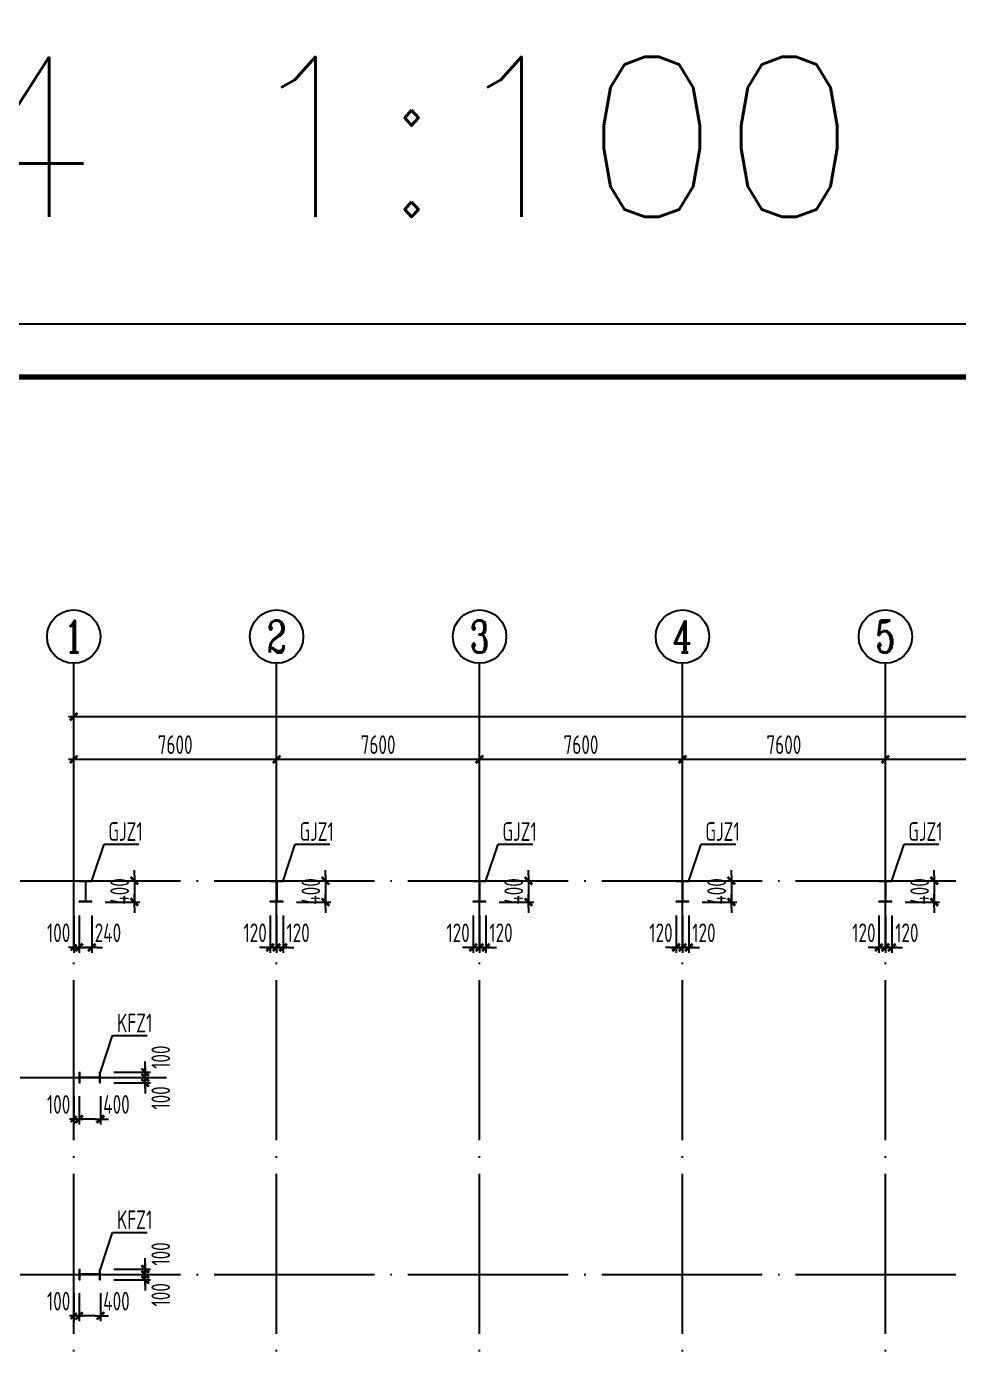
# Model space of a CAD drawing. Extents: x -3102990 to -851544, y -5293060 to -2540151.
# Drawn here: x -2221225 to -2203769, y -2650069 to -2625331 of the extents above; entities that cross this region are included whole.
import ezdxf
from ezdxf.enums import TextEntityAlignment as Align

# ---------------------------------------------------------------- set-up
doc = ezdxf.new("R2010")
doc.units = 0
doc.header["$LTSCALE"] = 1000
doc.header["$PDMODE"] = 1
doc.linetypes.add('DOTE', pattern=[2.42, 2, -0.2, 0.02, -0.2])
doc.layers.get('0').update_dxf_attribs({"linetype": 'CONTINUOUS'})
doc.layers.get('Defpoints').update_dxf_attribs({"linetype": 'CONTINUOUS'})
for name, color, linetype in [('AXIS', 253, 'DOTE'), ('COLU', 7, 'CONTINUOUS'), ('DIM', 3, 'CONTINUOUS'), ('NUM', 7, 'CONTINUOUS'), ('PUB_TITLE', 4, 'CONTINUOUS'), ('TEXT', 7, 'CONTINUOUS')]:
    doc.layers.add(name, color=color, linetype=linetype)
doc.layers.add('yichutu', color=7, linetype='CONTINUOUS', true_color=0xffffff, plot=False)
doc.styles.add('HZTXT', font='txt.shx', dxfattribs={"width": 0.7, "height": 300, "bigfont": 'hztxt.shx'})
doc.styles.add('TSSD_Axis', font='Complex.shx', dxfattribs={"width": 0.7, "bigfont": 'hztxt.shx'})
doc.styles.add('TSSD_Dimension', font='tssdeng.shx', dxfattribs={"width": 0.7, "bigfont": 'Hztxt.shx'})
doc.styles.add('TSSD_Rein', font='Tssdeng.shx', dxfattribs={"width": 0.75, "bigfont": 'hztxt.shx'})
doc.dimstyles.new('TSSD_100_100', dxfattribs={"dimtxt": 350, "dimasz": 100, "dimexe": 100, "dimexo": 250, "dimgap": 100, "dimtad": 1, "dimdec": 0, "dimzin": 0, "dimdsep": 46, "dimtxsty": 'TSSD_Dimension', "dimblk": '_tsdbk', "dimcen": 0, "dimdle": 100, "dimclrt": 7, "dimadec": 0, "dimazin": 0, "dimtfac": 1, "dimtdec": 0, "dimtix": 1, "dimtmove": 2, "dimatfit": 3, "dimldrblk": '_tsdbk', "dimfxl": 250, "dimtolj": 1, "dimtzin": 0, "dimarcsym": 0})
doc.dimstyles.new('TSSD_100_100$0', dxfattribs={"dimtxt": 350, "dimasz": 80, "dimexe": 100, "dimexo": 250, "dimgap": 100, "dimtad": 1, "dimdec": 0, "dimzin": 0, "dimdsep": 46, "dimtxsty": 'TSSD_Dimension', "dimblk": 'ARCHTICK', "dimcen": 0, "dimdle": 100, "dimclrd": 3, "dimclre": 3, "dimclrt": 7, "dimadec": 0, "dimazin": 0, "dimtfac": 1, "dimtdec": 0, "dimtix": 1, "dimtmove": 2, "dimatfit": 3, "dimldrblk": 'ARCHTICK', "dimfxl": 100, "dimtolj": 1, "dimtzin": 0, "dimarcsym": 0})
doc.dimstyles.new('TSSD_200_100', dxfattribs={"dimtxt": 350, "dimasz": 100, "dimexe": 100, "dimexo": 250, "dimgap": 100, "dimtad": 1, "dimdec": 0, "dimlfac": 2, "dimzin": 0, "dimdsep": 46, "dimtxsty": 'TSSD_Dimension', "dimblk": 'ARCHTICK', "dimcen": 0, "dimdle": 100, "dimclrt": 7, "dimadec": 0, "dimazin": 0, "dimtfac": 1, "dimtdec": 0, "dimtix": 1, "dimtmove": 2, "dimatfit": 3, "dimfxl": 1, "dimtolj": 1, "dimtzin": 0, "dimarcsym": 0})

# ---------------------------------------------------------------- blocks, each defined once
blk = doc.blocks.new('ts_axno')
at = {"color": 0, "linetype": 'ByBlock', "lineweight": -2}
blk.add_circle((0, 0), 0.5, dxfattribs=at)
at = {"color": 0, "linetype": 'ByBlock', "lineweight": -2, "style": 'TSSD_Axis', "width": 0.7}
blk.add_attdef('A', text='', height=0.6, dxfattribs=at).set_placement((0, 0), align=Align.MIDDLE_CENTER)
blk = doc.blocks.new('_ArchTick')
at = {"color": 0, "const_width": 0.5}
blk.add_lwpolyline([(-0.71, -0.71), (0.71, 0.71)], dxfattribs=at)
blk = doc.blocks.new('*D74')
at = {"layer": 'Defpoints', "color": 0, "ltscale": 1.5}
for p in [(-2205140, -2639065), (-2205140, -2640340), (-2201340, -2640340)]:
    blk.add_point(p, dxfattribs=at)
at = {"layer": 'DIM', "color": 0, "lineweight": -2, "ltscale": 1.5}
for p, q in [((-2205140, -2640090), (-2205140, -2638965)), ((-2201340, -2640090), (-2201340, -2638965)), ((-2201240, -2639065), (-2205240, -2639065))]:
    blk.add_line(p, q, dxfattribs=at)
at = {"layer": 'DIM', "color": 0, "lineweight": -2, "ltscale": 1.5, "xscale": 100, "yscale": 100, "zscale": 100, "rotation": 180}
blk.add_blockref('_ArchTick', (-2205140, -2639065), dxfattribs=at)
at = {"layer": 'DIM', "color": 0, "lineweight": -2, "ltscale": 1.5, "xscale": 100, "yscale": 100, "zscale": 100}
blk.add_blockref('_ArchTick', (-2201340, -2639065), dxfattribs=at)
at = {"layer": 'DIM', "color": 7, "ltscale": 1.5, "insert": (-2203240, -2638790), "char_height": 350, "attachment_point": 5, "style": 'TSSD_Dimension'}
blk.add_mtext('\\A1;7600', dxfattribs=at)
blk = doc.blocks.new('*D75')
at = {"layer": 'Defpoints', "color": 0, "ltscale": 1.5}
for p in [(-2208940, -2639065), (-2208940, -2640340), (-2205140, -2640340)]:
    blk.add_point(p, dxfattribs=at)
at = {"layer": 'DIM', "color": 0, "lineweight": -2, "ltscale": 1.5}
for p, q in [((-2208940, -2640090), (-2208940, -2638965)), ((-2205140, -2640090), (-2205140, -2638965)), ((-2205040, -2639065), (-2209040, -2639065))]:
    blk.add_line(p, q, dxfattribs=at)
at = {"layer": 'DIM', "color": 0, "lineweight": -2, "ltscale": 1.5, "xscale": 100, "yscale": 100, "zscale": 100, "rotation": 180}
blk.add_blockref('_ArchTick', (-2208940, -2639065), dxfattribs=at)
at = {"layer": 'DIM', "color": 0, "lineweight": -2, "ltscale": 1.5, "xscale": 100, "yscale": 100, "zscale": 100}
blk.add_blockref('_ArchTick', (-2205140, -2639065), dxfattribs=at)
at = {"layer": 'DIM', "color": 7, "ltscale": 1.5, "insert": (-2207040, -2638790), "char_height": 350, "attachment_point": 5, "style": 'TSSD_Dimension'}
blk.add_mtext('\\A1;7600', dxfattribs=at)
blk = doc.blocks.new('*D76')
at = {"layer": 'Defpoints', "color": 0, "ltscale": 1.5}
for p in [(-2212740, -2639065), (-2212740, -2640340), (-2208940, -2640340)]:
    blk.add_point(p, dxfattribs=at)
at = {"layer": 'DIM', "color": 0, "lineweight": -2, "ltscale": 1.5}
for p, q in [((-2212740, -2640090), (-2212740, -2638965)), ((-2208940, -2640090), (-2208940, -2638965)), ((-2208840, -2639065), (-2212840, -2639065))]:
    blk.add_line(p, q, dxfattribs=at)
at = {"layer": 'DIM', "color": 0, "lineweight": -2, "ltscale": 1.5, "xscale": 100, "yscale": 100, "zscale": 100, "rotation": 180}
blk.add_blockref('_ArchTick', (-2212740, -2639065), dxfattribs=at)
at = {"layer": 'DIM', "color": 0, "lineweight": -2, "ltscale": 1.5, "xscale": 100, "yscale": 100, "zscale": 100}
blk.add_blockref('_ArchTick', (-2208940, -2639065), dxfattribs=at)
at = {"layer": 'DIM', "color": 7, "ltscale": 1.5, "insert": (-2210840, -2638790), "char_height": 350, "attachment_point": 5, "style": 'TSSD_Dimension'}
blk.add_mtext('\\A1;7600', dxfattribs=at)
blk = doc.blocks.new('*D77')
at = {"layer": 'Defpoints', "color": 0, "ltscale": 1.5}
for p in [(-2216540, -2639065), (-2216540, -2640340), (-2212740, -2640340)]:
    blk.add_point(p, dxfattribs=at)
at = {"layer": 'DIM', "color": 0, "lineweight": -2, "ltscale": 1.5}
for p, q in [((-2216540, -2640090), (-2216540, -2638965)), ((-2212740, -2640090), (-2212740, -2638965)), ((-2212640, -2639065), (-2216640, -2639065))]:
    blk.add_line(p, q, dxfattribs=at)
at = {"layer": 'DIM', "color": 0, "lineweight": -2, "ltscale": 1.5, "xscale": 100, "yscale": 100, "zscale": 100, "rotation": 180}
blk.add_blockref('_ArchTick', (-2216540, -2639065), dxfattribs=at)
at = {"layer": 'DIM', "color": 0, "lineweight": -2, "ltscale": 1.5, "xscale": 100, "yscale": 100, "zscale": 100}
blk.add_blockref('_ArchTick', (-2212740, -2639065), dxfattribs=at)
at = {"layer": 'DIM', "color": 7, "ltscale": 1.5, "insert": (-2214640, -2638790), "char_height": 350, "attachment_point": 5, "style": 'TSSD_Dimension'}
blk.add_mtext('\\A1;7600', dxfattribs=at)
blk = doc.blocks.new('*D78')
at = {"layer": 'Defpoints', "color": 0, "ltscale": 1.5}
for p in [(-2220340, -2639065), (-2220340, -2640340), (-2216540, -2640340)]:
    blk.add_point(p, dxfattribs=at)
at = {"layer": 'DIM', "color": 0, "lineweight": -2, "ltscale": 1.5}
for p, q in [((-2220340, -2640090), (-2220340, -2638965)), ((-2216540, -2640090), (-2216540, -2638965)), ((-2216440, -2639065), (-2220440, -2639065))]:
    blk.add_line(p, q, dxfattribs=at)
at = {"layer": 'DIM', "color": 0, "lineweight": -2, "ltscale": 1.5, "xscale": 100, "yscale": 100, "zscale": 100, "rotation": 180}
blk.add_blockref('_ArchTick', (-2220340, -2639065), dxfattribs=at)
at = {"layer": 'DIM', "color": 0, "lineweight": -2, "ltscale": 1.5, "xscale": 100, "yscale": 100, "zscale": 100}
blk.add_blockref('_ArchTick', (-2216540, -2639065), dxfattribs=at)
at = {"layer": 'DIM', "color": 7, "ltscale": 1.5, "insert": (-2218440, -2638790), "char_height": 350, "attachment_point": 5, "style": 'TSSD_Dimension'}
blk.add_mtext('\\A1;7600', dxfattribs=at)
blk = doc.blocks.new('*D79')
at = {"layer": 'Defpoints', "color": 0, "ltscale": 1.5}
for p in [(-2144340, -2638265), (-2220340, -2640340), (-2144340, -2640340)]:
    blk.add_point(p, dxfattribs=at)
at = {"layer": 'DIM', "color": 0, "lineweight": -2, "ltscale": 1.5}
for p, q in [((-2220440, -2638265), (-2144240, -2638265)), ((-2220340, -2640090), (-2220340, -2638165)), ((-2144340, -2640090), (-2144340, -2638165))]:
    blk.add_line(p, q, dxfattribs=at)
at = {"layer": 'DIM', "color": 0, "lineweight": -2, "ltscale": 1.5, "xscale": 100, "yscale": 100, "zscale": 100, "rotation": 180}
blk.add_blockref('_ArchTick', (-2220340, -2638265), dxfattribs=at)
at = {"layer": 'DIM', "color": 0, "lineweight": -2, "ltscale": 1.5, "xscale": 100, "yscale": 100, "zscale": 100}
blk.add_blockref('_ArchTick', (-2144340, -2638265), dxfattribs=at)
at = {"layer": 'DIM', "color": 7, "ltscale": 1.5, "insert": (-2182340, -2637990), "char_height": 350, "attachment_point": 5, "style": 'TSSD_Dimension'}
blk.add_mtext('\\A1;152000', dxfattribs=at)
blk = doc.blocks.new('_tsdbk')
blk.add_line((-1, 0), (1.5, 0))
blk.add_lwpolyline([(-0.7, -0.7, 0.5, 0.5, 0), (0.7, 0.7, 0.5, 0.5, 0)], format="xyseb")
blk = doc.blocks.new('*D654')
at = {"layer": 'Defpoints', "color": 0}
for p in [(-2220240, -2641740), (-2220000, -2641740), (-2220000, -2642590)]:
    blk.add_point(p, dxfattribs=at)
at = {"layer": 'DIM', "color": 0, "lineweight": -2}
for p, q in [((-2220240, -2641990), (-2220240, -2642690)), ((-2220000, -2641990), (-2220000, -2642690)), ((-2220340, -2642590), (-2220440, -2642590)), ((-2220240, -2642590), (-2220000, -2642590)), ((-2219900, -2642590), (-2219800, -2642590))]:
    blk.add_line(p, q, dxfattribs=at)
at = {"layer": 'DIM', "color": 0, "lineweight": -2, "xscale": 100, "yscale": 100, "zscale": 100}
blk.add_blockref('_tsdbk', (-2220240, -2642590), dxfattribs=at)
at = {"layer": 'DIM', "color": 0, "lineweight": -2, "xscale": 100, "yscale": 100, "zscale": 100, "rotation": 180}
blk.add_blockref('_tsdbk', (-2220000, -2642590), dxfattribs=at)
at = {"layer": 'DIM', "color": 7, "insert": (-2219699, -2642315), "char_height": 350, "attachment_point": 5, "style": 'TSSD_Dimension'}
blk.add_mtext('\\A1;240', dxfattribs=at)
blk = doc.blocks.new('*D655')
at = {"layer": 'Defpoints', "color": 0}
for p in [(-2220000, -2641340), (-2220000, -2641740), (-2219204, -2641740)]:
    blk.add_point(p, dxfattribs=at)
at = {"layer": 'DIM', "color": 0, "lineweight": -2}
for p, q in [((-2219204, -2641240), (-2219204, -2641140)), ((-2219750, -2641340), (-2219104, -2641340)), ((-2219204, -2641340), (-2219204, -2641740)), ((-2219750, -2641740), (-2219104, -2641740)), ((-2219204, -2641840), (-2219204, -2641940))]:
    blk.add_line(p, q, dxfattribs=at)
at = {"layer": 'DIM', "color": 0, "lineweight": -2, "xscale": 100, "yscale": 100, "zscale": 100}
for p, rotation in [((-2219204, -2641340), 270), ((-2219204, -2641740), 90)]:
    blk.add_blockref('_tsdbk', p, dxfattribs=dict(at, rotation=rotation))
at = {"layer": 'DIM', "color": 7, "insert": (-2219479, -2641540), "char_height": 350, "attachment_point": 5, "rotation": 90, "style": 'TSSD_Dimension'}
blk.add_mtext('\\A1;400', dxfattribs=at)
blk = doc.blocks.new('*D658')
at = {"layer": 'Defpoints', "color": 0}
for p in [(-2216660, -2641740), (-2216540, -2641740), (-2216540, -2642590)]:
    blk.add_point(p, dxfattribs=at)
at = {"layer": 'DIM', "color": 0, "lineweight": -2}
for p, q in [((-2216660, -2641990), (-2216660, -2642690)), ((-2216540, -2641990), (-2216540, -2642690)), ((-2216760, -2642590), (-2216860, -2642590)), ((-2216660, -2642590), (-2216540, -2642590)), ((-2216440, -2642590), (-2216340, -2642590))]:
    blk.add_line(p, q, dxfattribs=at)
at = {"layer": 'DIM', "color": 0, "lineweight": -2, "xscale": 100, "yscale": 100, "zscale": 100}
blk.add_blockref('_tsdbk', (-2216660, -2642590), dxfattribs=at)
at = {"layer": 'DIM', "color": 0, "lineweight": -2, "xscale": 100, "yscale": 100, "zscale": 100, "rotation": 180}
blk.add_blockref('_tsdbk', (-2216540, -2642590), dxfattribs=at)
at = {"layer": 'DIM', "color": 7, "insert": (-2216942, -2642315), "char_height": 350, "attachment_point": 5, "style": 'TSSD_Dimension'}
blk.add_mtext('\\A1;120', dxfattribs=at)
blk = doc.blocks.new('*D659')
at = {"layer": 'Defpoints', "color": 0}
for p in [(-2216420, -2641340), (-2216420, -2641740), (-2215624, -2641740)]:
    blk.add_point(p, dxfattribs=at)
at = {"layer": 'DIM', "color": 0, "lineweight": -2}
for p, q in [((-2215624, -2641240), (-2215624, -2641140)), ((-2216170, -2641340), (-2215524, -2641340)), ((-2215624, -2641340), (-2215624, -2641740)), ((-2216170, -2641740), (-2215524, -2641740)), ((-2215624, -2641840), (-2215624, -2641940))]:
    blk.add_line(p, q, dxfattribs=at)
at = {"layer": 'DIM', "color": 0, "lineweight": -2, "xscale": 100, "yscale": 100, "zscale": 100}
for p, rotation in [((-2215624, -2641340), 270), ((-2215624, -2641740), 90)]:
    blk.add_blockref('_tsdbk', p, dxfattribs=dict(at, rotation=rotation))
at = {"layer": 'DIM', "color": 7, "insert": (-2215899, -2641540), "char_height": 350, "attachment_point": 5, "rotation": 90, "style": 'TSSD_Dimension'}
blk.add_mtext('\\A1;400', dxfattribs=at)
blk = doc.blocks.new('*D661')
at = {"layer": 'Defpoints', "color": 0}
for p in [(-2216540, -2641740), (-2216420, -2641740), (-2216420, -2642590)]:
    blk.add_point(p, dxfattribs=at)
at = {"layer": 'DIM', "color": 0, "lineweight": -2}
for p, q in [((-2216540, -2641990), (-2216540, -2642690)), ((-2216420, -2641990), (-2216420, -2642690)), ((-2216640, -2642590), (-2216740, -2642590)), ((-2216540, -2642590), (-2216420, -2642590)), ((-2216320, -2642590), (-2216220, -2642590))]:
    blk.add_line(p, q, dxfattribs=at)
at = {"layer": 'DIM', "color": 0, "lineweight": -2, "xscale": 100, "yscale": 100, "zscale": 100}
blk.add_blockref('_tsdbk', (-2216540, -2642590), dxfattribs=at)
at = {"layer": 'DIM', "color": 0, "lineweight": -2, "xscale": 100, "yscale": 100, "zscale": 100, "rotation": 180}
blk.add_blockref('_tsdbk', (-2216420, -2642590), dxfattribs=at)
at = {"layer": 'DIM', "color": 7, "insert": (-2216138, -2642315), "char_height": 350, "attachment_point": 5, "style": 'TSSD_Dimension'}
blk.add_mtext('\\A1;120', dxfattribs=at)
blk = doc.blocks.new('*D664')
at = {"layer": 'Defpoints', "color": 0}
for p in [(-2212860, -2641740), (-2212740, -2641740), (-2212740, -2642590)]:
    blk.add_point(p, dxfattribs=at)
at = {"layer": 'DIM', "color": 0, "lineweight": -2}
for p, q in [((-2212860, -2641990), (-2212860, -2642690)), ((-2212740, -2641990), (-2212740, -2642690)), ((-2212960, -2642590), (-2213060, -2642590)), ((-2212860, -2642590), (-2212740, -2642590)), ((-2212640, -2642590), (-2212540, -2642590))]:
    blk.add_line(p, q, dxfattribs=at)
at = {"layer": 'DIM', "color": 0, "lineweight": -2, "xscale": 100, "yscale": 100, "zscale": 100}
blk.add_blockref('_tsdbk', (-2212860, -2642590), dxfattribs=at)
at = {"layer": 'DIM', "color": 0, "lineweight": -2, "xscale": 100, "yscale": 100, "zscale": 100, "rotation": 180}
blk.add_blockref('_tsdbk', (-2212740, -2642590), dxfattribs=at)
at = {"layer": 'DIM', "color": 7, "insert": (-2213142, -2642315), "char_height": 350, "attachment_point": 5, "style": 'TSSD_Dimension'}
blk.add_mtext('\\A1;120', dxfattribs=at)
blk = doc.blocks.new('*D665')
at = {"layer": 'Defpoints', "color": 0}
for p in [(-2212620, -2641340), (-2212620, -2641740), (-2211824, -2641740)]:
    blk.add_point(p, dxfattribs=at)
at = {"layer": 'DIM', "color": 0, "lineweight": -2}
for p, q in [((-2211824, -2641240), (-2211824, -2641140)), ((-2212370, -2641340), (-2211724, -2641340)), ((-2211824, -2641340), (-2211824, -2641740)), ((-2212370, -2641740), (-2211724, -2641740)), ((-2211824, -2641840), (-2211824, -2641940))]:
    blk.add_line(p, q, dxfattribs=at)
at = {"layer": 'DIM', "color": 0, "lineweight": -2, "xscale": 100, "yscale": 100, "zscale": 100}
for p, rotation in [((-2211824, -2641340), 270), ((-2211824, -2641740), 90)]:
    blk.add_blockref('_tsdbk', p, dxfattribs=dict(at, rotation=rotation))
at = {"layer": 'DIM', "color": 7, "insert": (-2212099, -2641540), "char_height": 350, "attachment_point": 5, "rotation": 90, "style": 'TSSD_Dimension'}
blk.add_mtext('\\A1;400', dxfattribs=at)
blk = doc.blocks.new('*D667')
at = {"layer": 'Defpoints', "color": 0}
for p in [(-2212740, -2641740), (-2212620, -2641740), (-2212620, -2642590)]:
    blk.add_point(p, dxfattribs=at)
at = {"layer": 'DIM', "color": 0, "lineweight": -2}
for p, q in [((-2212740, -2641990), (-2212740, -2642690)), ((-2212620, -2641990), (-2212620, -2642690)), ((-2212840, -2642590), (-2212940, -2642590)), ((-2212740, -2642590), (-2212620, -2642590)), ((-2212520, -2642590), (-2212420, -2642590))]:
    blk.add_line(p, q, dxfattribs=at)
at = {"layer": 'DIM', "color": 0, "lineweight": -2, "xscale": 100, "yscale": 100, "zscale": 100}
blk.add_blockref('_tsdbk', (-2212740, -2642590), dxfattribs=at)
at = {"layer": 'DIM', "color": 0, "lineweight": -2, "xscale": 100, "yscale": 100, "zscale": 100, "rotation": 180}
blk.add_blockref('_tsdbk', (-2212620, -2642590), dxfattribs=at)
at = {"layer": 'DIM', "color": 7, "insert": (-2212338, -2642315), "char_height": 350, "attachment_point": 5, "style": 'TSSD_Dimension'}
blk.add_mtext('\\A1;120', dxfattribs=at)
blk = doc.blocks.new('*D670')
at = {"layer": 'Defpoints', "color": 0}
for p in [(-2209060, -2641740), (-2208940, -2641740), (-2208940, -2642590)]:
    blk.add_point(p, dxfattribs=at)
at = {"layer": 'DIM', "color": 0, "lineweight": -2}
for p, q in [((-2209060, -2641990), (-2209060, -2642690)), ((-2208940, -2641990), (-2208940, -2642690)), ((-2209160, -2642590), (-2209260, -2642590)), ((-2209060, -2642590), (-2208940, -2642590)), ((-2208840, -2642590), (-2208740, -2642590))]:
    blk.add_line(p, q, dxfattribs=at)
at = {"layer": 'DIM', "color": 0, "lineweight": -2, "xscale": 100, "yscale": 100, "zscale": 100}
blk.add_blockref('_tsdbk', (-2209060, -2642590), dxfattribs=at)
at = {"layer": 'DIM', "color": 0, "lineweight": -2, "xscale": 100, "yscale": 100, "zscale": 100, "rotation": 180}
blk.add_blockref('_tsdbk', (-2208940, -2642590), dxfattribs=at)
at = {"layer": 'DIM', "color": 7, "insert": (-2209342, -2642315), "char_height": 350, "attachment_point": 5, "style": 'TSSD_Dimension'}
blk.add_mtext('\\A1;120', dxfattribs=at)
blk = doc.blocks.new('*D671')
at = {"layer": 'Defpoints', "color": 0}
for p in [(-2208820, -2641340), (-2208820, -2641740), (-2208024, -2641740)]:
    blk.add_point(p, dxfattribs=at)
at = {"layer": 'DIM', "color": 0, "lineweight": -2}
for p, q in [((-2208024, -2641240), (-2208024, -2641140)), ((-2208570, -2641340), (-2207924, -2641340)), ((-2208024, -2641340), (-2208024, -2641740)), ((-2208570, -2641740), (-2207924, -2641740)), ((-2208024, -2641840), (-2208024, -2641940))]:
    blk.add_line(p, q, dxfattribs=at)
at = {"layer": 'DIM', "color": 0, "lineweight": -2, "xscale": 100, "yscale": 100, "zscale": 100}
for p, rotation in [((-2208024, -2641340), 270), ((-2208024, -2641740), 90)]:
    blk.add_blockref('_tsdbk', p, dxfattribs=dict(at, rotation=rotation))
at = {"layer": 'DIM', "color": 7, "insert": (-2208299, -2641540), "char_height": 350, "attachment_point": 5, "rotation": 90, "style": 'TSSD_Dimension'}
blk.add_mtext('\\A1;400', dxfattribs=at)
blk = doc.blocks.new('*D673')
at = {"layer": 'Defpoints', "color": 0}
for p in [(-2208940, -2641740), (-2208820, -2641740), (-2208820, -2642590)]:
    blk.add_point(p, dxfattribs=at)
at = {"layer": 'DIM', "color": 0, "lineweight": -2}
for p, q in [((-2208940, -2641990), (-2208940, -2642690)), ((-2208820, -2641990), (-2208820, -2642690)), ((-2209040, -2642590), (-2209140, -2642590)), ((-2208940, -2642590), (-2208820, -2642590)), ((-2208720, -2642590), (-2208620, -2642590))]:
    blk.add_line(p, q, dxfattribs=at)
at = {"layer": 'DIM', "color": 0, "lineweight": -2, "xscale": 100, "yscale": 100, "zscale": 100}
blk.add_blockref('_tsdbk', (-2208940, -2642590), dxfattribs=at)
at = {"layer": 'DIM', "color": 0, "lineweight": -2, "xscale": 100, "yscale": 100, "zscale": 100, "rotation": 180}
blk.add_blockref('_tsdbk', (-2208820, -2642590), dxfattribs=at)
at = {"layer": 'DIM', "color": 7, "insert": (-2208538, -2642315), "char_height": 350, "attachment_point": 5, "style": 'TSSD_Dimension'}
blk.add_mtext('\\A1;120', dxfattribs=at)
blk = doc.blocks.new('*D676')
at = {"layer": 'Defpoints', "color": 0}
for p in [(-2205260, -2641740), (-2205140, -2641740), (-2205140, -2642590)]:
    blk.add_point(p, dxfattribs=at)
at = {"layer": 'DIM', "color": 0, "lineweight": -2}
for p, q in [((-2205260, -2641990), (-2205260, -2642690)), ((-2205140, -2641990), (-2205140, -2642690)), ((-2205360, -2642590), (-2205460, -2642590)), ((-2205260, -2642590), (-2205140, -2642590)), ((-2205040, -2642590), (-2204940, -2642590))]:
    blk.add_line(p, q, dxfattribs=at)
at = {"layer": 'DIM', "color": 0, "lineweight": -2, "xscale": 100, "yscale": 100, "zscale": 100}
blk.add_blockref('_tsdbk', (-2205260, -2642590), dxfattribs=at)
at = {"layer": 'DIM', "color": 0, "lineweight": -2, "xscale": 100, "yscale": 100, "zscale": 100, "rotation": 180}
blk.add_blockref('_tsdbk', (-2205140, -2642590), dxfattribs=at)
at = {"layer": 'DIM', "color": 7, "insert": (-2205542, -2642315), "char_height": 350, "attachment_point": 5, "style": 'TSSD_Dimension'}
blk.add_mtext('\\A1;120', dxfattribs=at)
blk = doc.blocks.new('*D677')
at = {"layer": 'Defpoints', "color": 0}
for p in [(-2205020, -2641340), (-2205020, -2641740), (-2204224, -2641740)]:
    blk.add_point(p, dxfattribs=at)
at = {"layer": 'DIM', "color": 0, "lineweight": -2}
for p, q in [((-2204224, -2641240), (-2204224, -2641140)), ((-2204770, -2641340), (-2204124, -2641340)), ((-2204224, -2641340), (-2204224, -2641740)), ((-2204770, -2641740), (-2204124, -2641740)), ((-2204224, -2641840), (-2204224, -2641940))]:
    blk.add_line(p, q, dxfattribs=at)
at = {"layer": 'DIM', "color": 0, "lineweight": -2, "xscale": 100, "yscale": 100, "zscale": 100}
for p, rotation in [((-2204224, -2641340), 270), ((-2204224, -2641740), 90)]:
    blk.add_blockref('_tsdbk', p, dxfattribs=dict(at, rotation=rotation))
at = {"layer": 'DIM', "color": 7, "insert": (-2204499, -2641540), "char_height": 350, "attachment_point": 5, "rotation": 90, "style": 'TSSD_Dimension'}
blk.add_mtext('\\A1;400', dxfattribs=at)
blk = doc.blocks.new('*D679')
at = {"layer": 'Defpoints', "color": 0}
for p in [(-2205140, -2641740), (-2205020, -2641740), (-2205020, -2642590)]:
    blk.add_point(p, dxfattribs=at)
at = {"layer": 'DIM', "color": 0, "lineweight": -2}
for p, q in [((-2205140, -2641990), (-2205140, -2642690)), ((-2205020, -2641990), (-2205020, -2642690)), ((-2205240, -2642590), (-2205340, -2642590)), ((-2205140, -2642590), (-2205020, -2642590)), ((-2204920, -2642590), (-2204820, -2642590))]:
    blk.add_line(p, q, dxfattribs=at)
at = {"layer": 'DIM', "color": 0, "lineweight": -2, "xscale": 100, "yscale": 100, "zscale": 100}
blk.add_blockref('_tsdbk', (-2205140, -2642590), dxfattribs=at)
at = {"layer": 'DIM', "color": 0, "lineweight": -2, "xscale": 100, "yscale": 100, "zscale": 100, "rotation": 180}
blk.add_blockref('_tsdbk', (-2205020, -2642590), dxfattribs=at)
at = {"layer": 'DIM', "color": 7, "insert": (-2204738, -2642315), "char_height": 350, "attachment_point": 5, "style": 'TSSD_Dimension'}
blk.add_mtext('\\A1;120', dxfattribs=at)
blk = doc.blocks.new('*D1165')
at = {"layer": 'Defpoints', "color": 0}
for p in [(-2220240, -2645128), (-2219840, -2645128), (-2220240, -2645806)]:
    blk.add_point(p, dxfattribs=at)
at = {"layer": 'DIM', "color": 0, "lineweight": -2}
for p, q in [((-2220240, -2645378), (-2220240, -2645906)), ((-2219840, -2645378), (-2219840, -2645906)), ((-2219940, -2645806), (-2220140, -2645806))]:
    blk.add_line(p, q, dxfattribs=at)
at = {"layer": 'DIM', "color": 0, "lineweight": -2, "xscale": 100, "yscale": 100, "zscale": 100, "rotation": 180}
blk.add_blockref('_tsdbk', (-2220240, -2645806), dxfattribs=at)
at = {"layer": 'DIM', "color": 0, "lineweight": -2, "xscale": 100, "yscale": 100, "zscale": 100}
blk.add_blockref('_tsdbk', (-2219840, -2645806), dxfattribs=at)
at = {"layer": 'DIM', "color": 7, "insert": (-2219539, -2645531), "char_height": 350, "attachment_point": 5, "style": 'TSSD_Dimension'}
blk.add_mtext('\\A1;400', dxfattribs=at)
blk = doc.blocks.new('*D1166')
at = {"layer": 'Defpoints', "color": 0}
for p in [(-2219840, -2644928), (-2219840, -2645028), (-2219001, -2645028)]:
    blk.add_point(p, dxfattribs=at)
at = {"layer": 'DIM', "color": 0, "lineweight": -2}
for p, q in [((-2219001, -2644828), (-2219001, -2644728)), ((-2219590, -2644928), (-2218901, -2644928)), ((-2219001, -2644928), (-2219001, -2645028)), ((-2219590, -2645028), (-2218901, -2645028)), ((-2219001, -2645128), (-2219001, -2645228))]:
    blk.add_line(p, q, dxfattribs=at)
at = {"layer": 'DIM', "color": 0, "lineweight": -2, "xscale": 100, "yscale": 100, "zscale": 100}
for p, rotation in [((-2219001, -2644928), 270), ((-2219001, -2645028), 90)]:
    blk.add_blockref('_tsdbk', p, dxfattribs=dict(at, rotation=rotation))
at = {"layer": 'DIM', "color": 7, "insert": (-2218710, -2644646), "char_height": 350, "attachment_point": 5, "rotation": 90, "style": 'TSSD_Dimension'}
blk.add_mtext('\\A1;100', dxfattribs=at)
blk = doc.blocks.new('*D1167')
at = {"layer": 'Defpoints', "color": 0}
for p in [(-2219840, -2645028), (-2219840, -2645128), (-2219001, -2645128)]:
    blk.add_point(p, dxfattribs=at)
at = {"layer": 'DIM', "color": 0, "lineweight": -2}
for p, q in [((-2219001, -2644928), (-2219001, -2644828)), ((-2219590, -2645028), (-2218901, -2645028)), ((-2219590, -2645128), (-2218901, -2645128)), ((-2219001, -2645028), (-2219001, -2645128)), ((-2219001, -2645228), (-2219001, -2645328))]:
    blk.add_line(p, q, dxfattribs=at)
at = {"layer": 'DIM', "color": 0, "lineweight": -2, "xscale": 100, "yscale": 100, "zscale": 100}
for p, rotation in [((-2219001, -2645028), 270), ((-2219001, -2645128), 90)]:
    blk.add_blockref('_tsdbk', p, dxfattribs=dict(at, rotation=rotation))
at = {"layer": 'DIM', "color": 7, "insert": (-2218710, -2645410), "char_height": 350, "attachment_point": 5, "rotation": 90, "style": 'TSSD_Dimension'}
blk.add_mtext('\\A1;100', dxfattribs=at)
blk = doc.blocks.new('*D1168')
at = {"layer": 'Defpoints', "color": 0}
for p in [(-2220240, -2648815), (-2219840, -2648815), (-2220240, -2649493)]:
    blk.add_point(p, dxfattribs=at)
at = {"layer": 'DIM', "color": 0, "lineweight": -2}
for p, q in [((-2220240, -2649065), (-2220240, -2649593)), ((-2219840, -2649065), (-2219840, -2649593)), ((-2219940, -2649493), (-2220140, -2649493))]:
    blk.add_line(p, q, dxfattribs=at)
at = {"layer": 'DIM', "color": 0, "lineweight": -2, "xscale": 100, "yscale": 100, "zscale": 100, "rotation": 180}
blk.add_blockref('_tsdbk', (-2220240, -2649493), dxfattribs=at)
at = {"layer": 'DIM', "color": 0, "lineweight": -2, "xscale": 100, "yscale": 100, "zscale": 100}
blk.add_blockref('_tsdbk', (-2219840, -2649493), dxfattribs=at)
at = {"layer": 'DIM', "color": 7, "insert": (-2219539, -2649218), "char_height": 350, "attachment_point": 5, "style": 'TSSD_Dimension'}
blk.add_mtext('\\A1;400', dxfattribs=at)
blk = doc.blocks.new('*D1169')
at = {"layer": 'Defpoints', "color": 0}
for p in [(-2219840, -2648615), (-2219840, -2648715), (-2219001, -2648715)]:
    blk.add_point(p, dxfattribs=at)
at = {"layer": 'DIM', "color": 0, "lineweight": -2}
for p, q in [((-2219001, -2648515), (-2219001, -2648415)), ((-2219590, -2648615), (-2218901, -2648615)), ((-2219001, -2648615), (-2219001, -2648715)), ((-2219590, -2648715), (-2218901, -2648715)), ((-2219001, -2648815), (-2219001, -2648915))]:
    blk.add_line(p, q, dxfattribs=at)
at = {"layer": 'DIM', "color": 0, "lineweight": -2, "xscale": 100, "yscale": 100, "zscale": 100}
for p, rotation in [((-2219001, -2648615), 270), ((-2219001, -2648715), 90)]:
    blk.add_blockref('_tsdbk', p, dxfattribs=dict(at, rotation=rotation))
at = {"layer": 'DIM', "color": 7, "insert": (-2218710, -2648333), "char_height": 350, "attachment_point": 5, "rotation": 90, "style": 'TSSD_Dimension'}
blk.add_mtext('\\A1;100', dxfattribs=at)
blk = doc.blocks.new('*D1170')
at = {"layer": 'Defpoints', "color": 0}
for p in [(-2219840, -2648715), (-2219840, -2648815), (-2219001, -2648815)]:
    blk.add_point(p, dxfattribs=at)
at = {"layer": 'DIM', "color": 0, "lineweight": -2}
for p, q in [((-2219001, -2648615), (-2219001, -2648515)), ((-2219590, -2648715), (-2218901, -2648715)), ((-2219590, -2648815), (-2218901, -2648815)), ((-2219001, -2648715), (-2219001, -2648815)), ((-2219001, -2648915), (-2219001, -2649015))]:
    blk.add_line(p, q, dxfattribs=at)
at = {"layer": 'DIM', "color": 0, "lineweight": -2, "xscale": 100, "yscale": 100, "zscale": 100}
for p, rotation in [((-2219001, -2648715), 270), ((-2219001, -2648815), 90)]:
    blk.add_blockref('_tsdbk', p, dxfattribs=dict(at, rotation=rotation))
at = {"layer": 'DIM', "color": 7, "insert": (-2218710, -2649098), "char_height": 350, "attachment_point": 5, "rotation": 90, "style": 'TSSD_Dimension'}
blk.add_mtext('\\A1;100', dxfattribs=at)
blk = doc.blocks.new('*D1788')
at = {"layer": 'Defpoints', "color": 0, "ltscale": 1.5}
for p in [(-2220340, -2648815), (-2220240, -2648815), (-2220340, -2649493)]:
    blk.add_point(p, dxfattribs=at)
at = {"layer": 'DIM', "color": 3, "lineweight": -2, "ltscale": 1.5}
for p, q in [((-2220340, -2649065), (-2220340, -2649593)), ((-2220240, -2649065), (-2220240, -2649593)), ((-2220340, -2649493), (-2220420, -2649493)), ((-2220240, -2649493), (-2220340, -2649493)), ((-2220240, -2649493), (-2220160, -2649493))]:
    blk.add_line(p, q, dxfattribs=at)
at = {"layer": 'DIM', "color": 3, "lineweight": -2, "ltscale": 1.5, "xscale": 80, "yscale": 80, "zscale": 80}
blk.add_blockref('_ArchTick', (-2220340, -2649493), dxfattribs=at)
at = {"layer": 'DIM', "color": 3, "lineweight": -2, "ltscale": 1.5, "xscale": 80, "yscale": 80, "zscale": 80, "rotation": 180}
blk.add_blockref('_ArchTick', (-2220240, -2649493), dxfattribs=at)
at = {"layer": 'DIM', "color": 7, "ltscale": 1.5, "insert": (-2220622, -2649218), "char_height": 350, "attachment_point": 5, "style": 'TSSD_Dimension'}
blk.add_mtext('\\A1;100', dxfattribs=at)
blk = doc.blocks.new('*D1789')
at = {"layer": 'Defpoints', "color": 0, "ltscale": 1.5}
for p in [(-2220340, -2645128), (-2220240, -2645128), (-2220340, -2645806)]:
    blk.add_point(p, dxfattribs=at)
at = {"layer": 'DIM', "color": 3, "lineweight": -2, "ltscale": 1.5}
for p, q in [((-2220340, -2645378), (-2220340, -2645906)), ((-2220240, -2645378), (-2220240, -2645906)), ((-2220340, -2645806), (-2220420, -2645806)), ((-2220240, -2645806), (-2220340, -2645806)), ((-2220240, -2645806), (-2220160, -2645806))]:
    blk.add_line(p, q, dxfattribs=at)
at = {"layer": 'DIM', "color": 3, "lineweight": -2, "ltscale": 1.5, "xscale": 80, "yscale": 80, "zscale": 80}
blk.add_blockref('_ArchTick', (-2220340, -2645806), dxfattribs=at)
at = {"layer": 'DIM', "color": 3, "lineweight": -2, "ltscale": 1.5, "xscale": 80, "yscale": 80, "zscale": 80, "rotation": 180}
blk.add_blockref('_ArchTick', (-2220240, -2645806), dxfattribs=at)
at = {"layer": 'DIM', "color": 7, "ltscale": 1.5, "insert": (-2220622, -2645531), "char_height": 350, "attachment_point": 5, "style": 'TSSD_Dimension'}
blk.add_mtext('\\A1;100', dxfattribs=at)
blk = doc.blocks.new('*D1790')
at = {"layer": 'Defpoints', "color": 0, "ltscale": 1.5}
for p in [(-2220340, -2641740), (-2220240, -2641740), (-2220340, -2642590)]:
    blk.add_point(p, dxfattribs=at)
at = {"layer": 'DIM', "color": 3, "lineweight": -2, "ltscale": 1.5}
for p, q in [((-2220340, -2641990), (-2220340, -2642690)), ((-2220240, -2641990), (-2220240, -2642690)), ((-2220340, -2642590), (-2220420, -2642590)), ((-2220240, -2642590), (-2220340, -2642590)), ((-2220240, -2642590), (-2220160, -2642590))]:
    blk.add_line(p, q, dxfattribs=at)
at = {"layer": 'DIM', "color": 3, "lineweight": -2, "ltscale": 1.5, "xscale": 80, "yscale": 80, "zscale": 80}
blk.add_blockref('_ArchTick', (-2220340, -2642590), dxfattribs=at)
at = {"layer": 'DIM', "color": 3, "lineweight": -2, "ltscale": 1.5, "xscale": 80, "yscale": 80, "zscale": 80, "rotation": 180}
blk.add_blockref('_ArchTick', (-2220240, -2642590), dxfattribs=at)
at = {"layer": 'DIM', "color": 7, "ltscale": 1.5, "insert": (-2220622, -2642315), "char_height": 350, "attachment_point": 5, "style": 'TSSD_Dimension'}
blk.add_mtext('\\A1;100', dxfattribs=at)
blk = doc.blocks.new('A$C16496DF1')
at = {"layer": 'PUB_TITLE'}
blk.add_lwpolyline([(0, 0), (0, 42000), (104100, 42000), (104100, 0)], close=True, dxfattribs=at)
at = {"layer": 'PUB_TITLE', "const_width": 100}
blk.add_lwpolyline([(103100, 1000), (103100, 41000), (713, 41000), (713, 1000), (103100, 1000)], dxfattribs=at)
blk = doc.blocks.new('yct-1041-420-104100-42000-100-2006.0')
at = {"layer": 'yichutu', "color": 7, "true_color": 0xffffff}
blk.add_lwpolyline([(0, 0), (0, 42000), (104100, 42000), (104100, 0)], close=True, dxfattribs=at)
at = {"layer": 'yichutu', "color": 7, "true_color": 0xffffff, "style": 'HZTXT'}
blk.add_text('A2+3/4 1:100', height=3000, dxfattribs=at).set_placement((0, 44000))

msp = doc.modelspace()

# ---------------------------------------------------------------- linework, layer by layer
at = {"layer": 'AXIS', "ltscale": 1.5}
for p, q in [((-2220339.79, -2657090.5), (-2220339.79, -2640340.5)), ((-2216539.79, -2657090.5), (-2216539.79, -2640340.5)), ((-2212739.79, -2657090.5), (-2212739.79, -2640340.5)), ((-2208939.79, -2657090.5), (-2208939.79, -2640340.5)), ((-2205139.79, -2657090.5), (-2205139.79, -2640340.5)), ((-2221339.79, -2641340.5), (-2143339.79, -2641340.5)), ((-2221339.79, -2645028), (-2218602.86, -2645028)), ((-2221339.79, -2648715.5), (-2143339.79, -2648715.5))]:
    msp.add_line(p, q, dxfattribs=at)
at = {"layer": 'COLU', "lineweight": 5}
for p, q in [((-2219999.79, -2641340.5), (-2220239.79, -2641340.5)), ((-2220239.79, -2641340.5), (-2220239.79, -2641358.5)), ((-2219999.79, -2641358.5), (-2220239.79, -2641358.5)), ((-2220127.79, -2641358.5), (-2220127.79, -2641722.5)), ((-2220111.79, -2641358.5), (-2220111.79, -2641722.5)), ((-2219999.79, -2641358.5), (-2219999.79, -2641340.5)), ((-2216419.79, -2641340.5), (-2216659.79, -2641340.5)), ((-2216659.79, -2641340.5), (-2216659.79, -2641358.5)), ((-2216419.79, -2641358.5), (-2216659.79, -2641358.5)), ((-2216547.79, -2641358.5), (-2216547.79, -2641722.5)), ((-2216531.79, -2641358.5), (-2216531.79, -2641722.5)), ((-2216419.79, -2641358.5), (-2216419.79, -2641340.5)), ((-2212619.79, -2641340.5), (-2212859.79, -2641340.5)), ((-2212859.79, -2641340.5), (-2212859.79, -2641358.5)), ((-2212619.79, -2641358.5), (-2212859.79, -2641358.5)), ((-2212747.79, -2641358.5), (-2212747.79, -2641722.5)), ((-2212731.79, -2641358.5), (-2212731.79, -2641722.5)), ((-2212619.79, -2641358.5), (-2212619.79, -2641340.5)), ((-2208819.79, -2641340.5), (-2209059.79, -2641340.5)), ((-2209059.79, -2641340.5), (-2209059.79, -2641358.5)), ((-2208819.79, -2641358.5), (-2209059.79, -2641358.5)), ((-2208947.79, -2641358.5), (-2208947.79, -2641722.5)), ((-2208931.79, -2641358.5), (-2208931.79, -2641722.5)), ((-2208819.79, -2641358.5), (-2208819.79, -2641340.5)), ((-2205019.79, -2641340.5), (-2205259.79, -2641340.5)), ((-2205259.79, -2641340.5), (-2205259.79, -2641358.5)), ((-2205019.79, -2641358.5), (-2205259.79, -2641358.5)), ((-2205147.79, -2641358.5), (-2205147.79, -2641722.5)), ((-2205131.79, -2641358.5), (-2205131.79, -2641722.5)), ((-2205019.79, -2641358.5), (-2205019.79, -2641340.5)), ((-2219999.79, -2641722.5), (-2220239.79, -2641722.5)), ((-2220239.79, -2641740.5), (-2220239.79, -2641722.5)), ((-2219999.79, -2641740.5), (-2220239.79, -2641740.5)), ((-2219999.79, -2641740.5), (-2219999.79, -2641722.5)), ((-2216419.79, -2641722.5), (-2216659.79, -2641722.5)), ((-2216659.79, -2641740.5), (-2216659.79, -2641722.5)), ((-2216419.79, -2641740.5), (-2216659.79, -2641740.5)), ((-2216419.79, -2641740.5), (-2216419.79, -2641722.5)), ((-2212619.79, -2641722.5), (-2212859.79, -2641722.5)), ((-2212859.79, -2641740.5), (-2212859.79, -2641722.5)), ((-2212619.79, -2641740.5), (-2212859.79, -2641740.5)), ((-2212619.79, -2641740.5), (-2212619.79, -2641722.5)), ((-2208819.79, -2641722.5), (-2209059.79, -2641722.5)), ((-2209059.79, -2641740.5), (-2209059.79, -2641722.5)), ((-2208819.79, -2641740.5), (-2209059.79, -2641740.5)), ((-2208819.79, -2641740.5), (-2208819.79, -2641722.5)), ((-2205019.79, -2641722.5), (-2205259.79, -2641722.5)), ((-2205259.79, -2641740.5), (-2205259.79, -2641722.5)), ((-2205019.79, -2641740.5), (-2205259.79, -2641740.5)), ((-2205019.79, -2641740.5), (-2205019.79, -2641722.5)), ((-2220239.79, -2645128), (-2220239.79, -2644928)), ((-2220239.79, -2644928), (-2220221.79, -2644928)), ((-2220221.79, -2645128), (-2220221.79, -2644928)), ((-2219857.79, -2645128), (-2219857.79, -2644928)), ((-2219839.79, -2644928), (-2219857.79, -2644928)), ((-2219839.79, -2645128), (-2219839.79, -2644928)), ((-2220239.79, -2645128), (-2220221.79, -2645128)), ((-2219857.79, -2645020), (-2220221.79, -2645020)), ((-2219857.79, -2645036), (-2220221.79, -2645036)), ((-2219857.79, -2645128), (-2219839.79, -2645128)), ((-2220239.79, -2648815.5), (-2220239.79, -2648615.5)), ((-2220239.79, -2648615.5), (-2220221.79, -2648615.5)), ((-2220221.79, -2648815.5), (-2220221.79, -2648615.5)), ((-2219857.79, -2648815.5), (-2219857.79, -2648615.5)), ((-2219839.79, -2648615.5), (-2219857.79, -2648615.5)), ((-2219839.79, -2648815.5), (-2219839.79, -2648615.5)), ((-2220239.79, -2648815.5), (-2220221.79, -2648815.5)), ((-2219857.79, -2648707.5), (-2220221.79, -2648707.5)), ((-2219857.79, -2648723.5), (-2220221.79, -2648723.5)), ((-2219857.79, -2648815.5), (-2219839.79, -2648815.5))]:
    msp.add_line(p, q, dxfattribs=at)
at = {"layer": 'NUM', "ltscale": 1.5}
for p, q in [((-2220339.79, -2640340.5), (-2220339.79, -2637265.5)), ((-2216539.79, -2640340.5), (-2216539.79, -2637265.5)), ((-2212739.79, -2640340.5), (-2212739.79, -2637265.5)), ((-2208939.79, -2640340.5), (-2208939.79, -2637265.5)), ((-2205139.79, -2640340.5), (-2205139.79, -2637265.5))]:
    msp.add_line(p, q, dxfattribs=at)
at = {"layer": 'NUM'}
for p, q in [((-2219999.79, -2641340.5), (-2219770.38, -2640654.78)), ((-2219770.38, -2640654.78), (-2219121.34, -2640654.78)), ((-2216419.79, -2641340.5), (-2216190.38, -2640654.78)), ((-2216190.38, -2640654.78), (-2215541.34, -2640654.78)), ((-2212619.79, -2641340.5), (-2212390.38, -2640654.78)), ((-2212390.38, -2640654.78), (-2211741.34, -2640654.78)), ((-2208819.79, -2641340.5), (-2208590.38, -2640654.78)), ((-2208590.38, -2640654.78), (-2207941.34, -2640654.78)), ((-2205019.79, -2641340.5), (-2204790.38, -2640654.78)), ((-2204790.38, -2640654.78), (-2204141.34, -2640654.78)), ((-2219839.79, -2644928), (-2219610.38, -2644242.28)), ((-2219610.38, -2644242.28), (-2218961.34, -2644242.28)), ((-2219839.79, -2648615.5), (-2219610.38, -2647929.78)), ((-2219610.38, -2647929.78), (-2218961.34, -2647929.78))]:
    msp.add_line(p, q, dxfattribs=at)

# ---------------------------------------------------------------- block references
at = {"ltscale": 1.5}
msp.add_blockref('A$C16496DF1', (-2236101.86, -2672902.4), dxfattribs=at)
at = {"layer": 'NUM'}
ref = msp.add_blockref('ts_axno', (-2220339.79, -2636765.5), dxfattribs=dict(at, xscale=1000, yscale=1000, zscale=1000))
ref.add_attrib('1', '1', dxfattribs={"height": 600, "style": 'TSSD_Axis', "width": 0.7}).set_placement((-2220339.79, -2636765.5), align=Align.MIDDLE_CENTER)
ref = msp.add_blockref('ts_axno', (-2216539.79, -2636765.5), dxfattribs=dict(at, xscale=1000, yscale=1000, zscale=1000))
ref.add_attrib('2', '2', dxfattribs={"height": 600, "style": 'TSSD_Axis', "width": 0.7}).set_placement((-2216539.79, -2636765.5), align=Align.MIDDLE_CENTER)
ref = msp.add_blockref('ts_axno', (-2212739.79, -2636765.5), dxfattribs=dict(at, xscale=1000, yscale=1000, zscale=1000))
ref.add_attrib('3', '3', dxfattribs={"height": 600, "style": 'TSSD_Axis', "width": 0.7}).set_placement((-2212739.79, -2636765.5), align=Align.MIDDLE_CENTER)
ref = msp.add_blockref('ts_axno', (-2208939.79, -2636765.5), dxfattribs=dict(at, xscale=1000, yscale=1000, zscale=1000))
ref.add_attrib('4', '4', dxfattribs={"height": 600, "style": 'TSSD_Axis', "width": 0.7}).set_placement((-2208939.79, -2636765.5), align=Align.MIDDLE_CENTER)
ref = msp.add_blockref('ts_axno', (-2205139.79, -2636765.5), dxfattribs=dict(at, xscale=1000, yscale=1000, zscale=1000))
ref.add_attrib('5', '5', dxfattribs={"height": 600, "style": 'TSSD_Axis', "width": 0.7}).set_placement((-2205139.79, -2636765.5), align=Align.MIDDLE_CENTER)
at = {"layer": 'yichutu'}
msp.add_blockref('yct-1041-420-104100-42000-100-2006.0', (-2236101.86, -2672902.4), dxfattribs=at)

# ---------------------------------------------------------------- texts
at = {"layer": 'TEXT', "style": 'TSSD_Rein', "width": 0.7}
for s, p in [('GJZ1', (-2219690.25, -2640592.98)), ('GJZ1', (-2216110.25, -2640592.98)), ('GJZ1', (-2212310.25, -2640592.98)), ('GJZ1', (-2208510.25, -2640592.98)), ('GJZ1', (-2204710.25, -2640592.98)), ('KFZ1', (-2219530.25, -2644180.48)), ('KFZ1', (-2219530.25, -2647867.98))]:
    msp.add_text(s, height=350, dxfattribs=at).set_placement(p)

# ---------------------------------------------------------------- dimensions: what is measured, and where the dimension line sits
at = {"layer": 'DIM', "ltscale": 1.5}
for base, p1, p2, picture, middle in [((-2144339.79, -2638265.5), (-2220339.79, -2640340.5), (-2144339.79, -2640340.5), '*D79', (-2182339.79, -2637990.5)), ((-2220339.79, -2639065.5), (-2216539.79, -2640340.5), (-2220339.79, -2640340.5), '*D78', (-2218439.79, -2638790.5)), ((-2216539.79, -2639065.5), (-2212739.79, -2640340.5), (-2216539.79, -2640340.5), '*D77', (-2214639.79, -2638790.5)), ((-2212739.79, -2639065.5), (-2208939.79, -2640340.5), (-2212739.79, -2640340.5), '*D76', (-2210839.79, -2638790.5)), ((-2208939.79, -2639065.5), (-2205139.79, -2640340.5), (-2208939.79, -2640340.5), '*D75', (-2207039.79, -2638790.5)), ((-2205139.79, -2639065.5), (-2201339.79, -2640340.5), (-2205139.79, -2640340.5), '*D74', (-2203239.79, -2638790.5))]:
    dim = msp.add_linear_dim(base=base, p1=p1, p2=p2, dimstyle='TSSD_200_100', dxfattribs=at)
    dim.commit()
    dim.dimension.update_dxf_attribs({"geometry": picture, "text_midpoint": middle})
at = {"layer": 'DIM'}
for base, p1, p2, picture, middle in [((-2219204.42, -2641740.5), (-2219999.79, -2641340.5), (-2219999.79, -2641740.5), '*D655', (-2219479.42, -2641540.5)), ((-2215624.42, -2641740.5), (-2216419.79, -2641340.5), (-2216419.79, -2641740.5), '*D659', (-2215899.42, -2641540.5)), ((-2211824.42, -2641740.5), (-2212619.79, -2641340.5), (-2212619.79, -2641740.5), '*D665', (-2212099.42, -2641540.5)), ((-2208024.42, -2641740.5), (-2208819.79, -2641340.5), (-2208819.79, -2641740.5), '*D671', (-2208299.42, -2641540.5)), ((-2204224.42, -2641740.5), (-2205019.79, -2641340.5), (-2205019.79, -2641740.5), '*D677', (-2204499.42, -2641540.5))]:
    dim = msp.add_linear_dim(base=base, p1=p1, p2=p2, angle=90, dimstyle='TSSD_100_100', dxfattribs=at)
    dim.commit()
    dim.dimension.update_dxf_attribs({"geometry": picture, "text_midpoint": middle})
at = {"layer": 'DIM', "ltscale": 1.5}
for base, p1, p2, picture, middle in [((-2220339.79, -2642590.03), (-2220239.79, -2641740.5), (-2220339.79, -2641740.5), '*D1790', (-2220622.03, -2642315.03)), ((-2220339.79, -2645805.79), (-2220239.79, -2645128), (-2220339.79, -2645128), '*D1789', (-2220622.03, -2645530.79)), ((-2220339.79, -2649493.29), (-2220239.79, -2648815.5), (-2220339.79, -2648815.5), '*D1788', (-2220622.03, -2649218.29))]:
    dim = msp.add_linear_dim(base=base, p1=p1, p2=p2, dimstyle='TSSD_100_100$0', dxfattribs=at)
    dim.commit()
    dim.dimension.update_dxf_attribs({"geometry": picture, "text_midpoint": middle, "dimtype": 160})
at = {"layer": 'DIM'}
for base, p1, p2, picture, middle in [((-2219999.79, -2642590.03), (-2220239.79, -2641740.5), (-2219999.79, -2641740.5), '*D654', (-2219698.7, -2642315.03)), ((-2216539.79, -2642590.03), (-2216659.79, -2641740.5), (-2216539.79, -2641740.5), '*D658', (-2216942.03, -2642315.03)), ((-2216419.79, -2642590.03), (-2216539.79, -2641740.5), (-2216419.79, -2641740.5), '*D661', (-2216137.55, -2642315.03)), ((-2212739.79, -2642590.03), (-2212859.79, -2641740.5), (-2212739.79, -2641740.5), '*D664', (-2213142.03, -2642315.03)), ((-2212619.79, -2642590.03), (-2212739.79, -2641740.5), (-2212619.79, -2641740.5), '*D667', (-2212337.55, -2642315.03)), ((-2208939.79, -2642590.03), (-2209059.79, -2641740.5), (-2208939.79, -2641740.5), '*D670', (-2209342.03, -2642315.03)), ((-2208819.79, -2642590.03), (-2208939.79, -2641740.5), (-2208819.79, -2641740.5), '*D673', (-2208537.55, -2642315.03)), ((-2205139.79, -2642590.03), (-2205259.79, -2641740.5), (-2205139.79, -2641740.5), '*D676', (-2205542.03, -2642315.03)), ((-2205019.79, -2642590.03), (-2205139.79, -2641740.5), (-2205019.79, -2641740.5), '*D679', (-2204737.55, -2642315.03)), ((-2220239.79, -2645805.79), (-2219839.79, -2645128), (-2220239.79, -2645128), '*D1165', (-2219538.7, -2645530.79)), ((-2220239.79, -2649493.29), (-2219839.79, -2648815.5), (-2220239.79, -2648815.5), '*D1168', (-2219538.7, -2649218.29))]:
    dim = msp.add_linear_dim(base=base, p1=p1, p2=p2, dimstyle='TSSD_100_100', dxfattribs=at)
    dim.commit()
    dim.dimension.update_dxf_attribs({"geometry": picture, "text_midpoint": middle, "dimtype": 160})
for base, p1, p2, picture, middle in [((-2219001.2, -2645028), (-2219839.79, -2644928), (-2219839.79, -2645028), '*D1166', (-2218709.53, -2644645.75)), ((-2219001.2, -2645128), (-2219839.79, -2645028), (-2219839.79, -2645128), '*D1167', (-2218709.53, -2645410.24)), ((-2219001.2, -2648715.5), (-2219839.79, -2648615.5), (-2219839.79, -2648715.5), '*D1169', (-2218709.53, -2648333.25)), ((-2219001.2, -2648815.5), (-2219839.79, -2648715.5), (-2219839.79, -2648815.5), '*D1170', (-2218709.53, -2649097.74))]:
    dim = msp.add_linear_dim(base=base, p1=p1, p2=p2, angle=90, dimstyle='TSSD_100_100', dxfattribs=at)
    dim.commit()
    dim.dimension.update_dxf_attribs({"geometry": picture, "text_midpoint": middle, "dimtype": 160})

doc.saveas('drawing.dxf')
